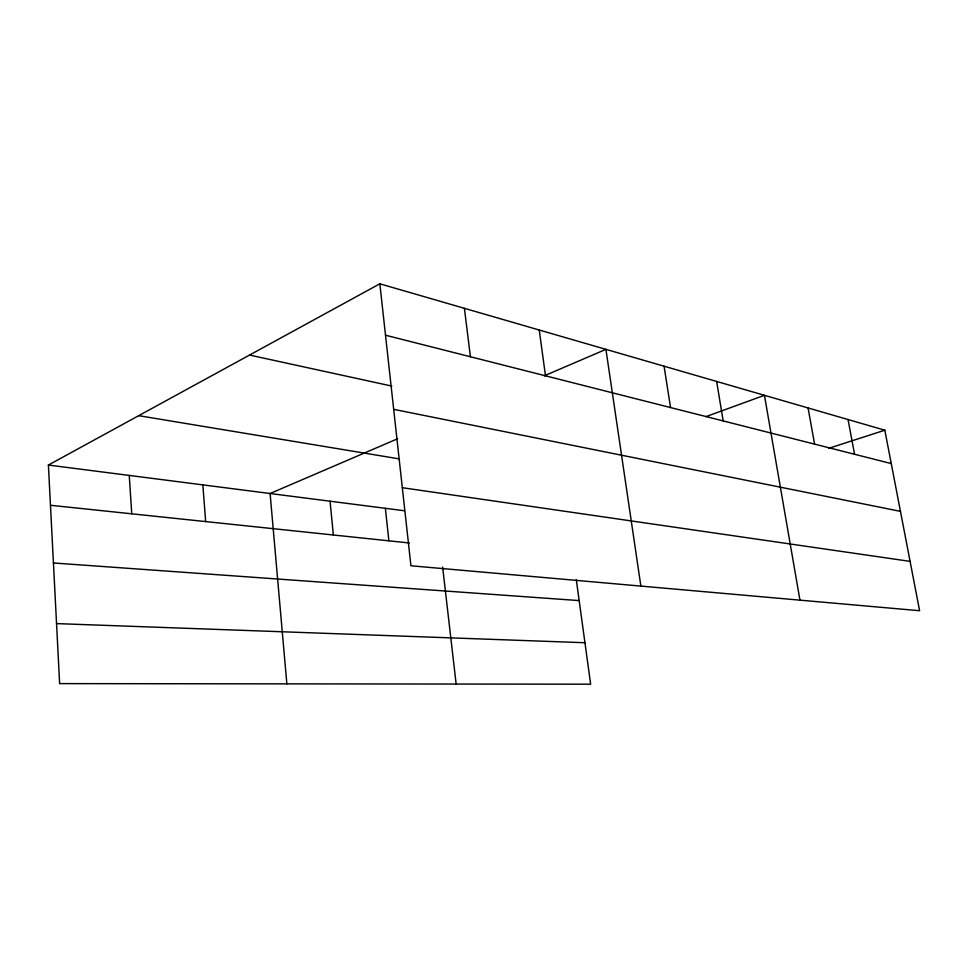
<?xml version="1.0" encoding="UTF-8"?>
<svg xmlns="http://www.w3.org/2000/svg" width="968" height="968" viewBox="0 0 968 968"><rect width="100%" height="100%" fill="white"/><g stroke="black" fill="none" stroke-linecap="round" stroke-linejoin="round"><path stroke-width="1.45" d="M576.299 579.675L590.637 684.195L59.629 683.614L48.4 465.051L379.843 283.805L884.825 430.203L919.6 610.723L410.928 565.772L379.843 283.805M397.606 438.77L270.096 493.511L286.855 683.856M544.294 375.802L605.92 349.351L640.876 586.1M705.999 416.615L764.442 395.307L799.955 600.148M828.741 448.317L884.825 430.203M56.543 623.598L584.95 642.728M53.434 562.977L579.179 600.596M50.469 505.272L409.416 542.987M48.4 465.051L404.418 510.753M402.325 487.703L910.089 561.38M138.702 415.671L399.494 458.929M393.686 409.331L900.458 511.358M249.55 355.062L391.822 386.075M385.506 335.206L891.262 463.587M848.053 419.543L854.538 454.258M808.074 407.951L814.596 444.13M716.647 381.452L723.181 420.923M664.06 366.206L670.558 407.564M539.236 330.015L545.492 375.814M464.398 308.32L470.424 356.756M442.642 567.127L456.146 684.049M385.385 508.309L388.87 540.834M330.052 501.206L333.355 535.001M202.844 484.883L205.664 521.583M129.252 475.433L131.745 513.814"/></g></svg>
